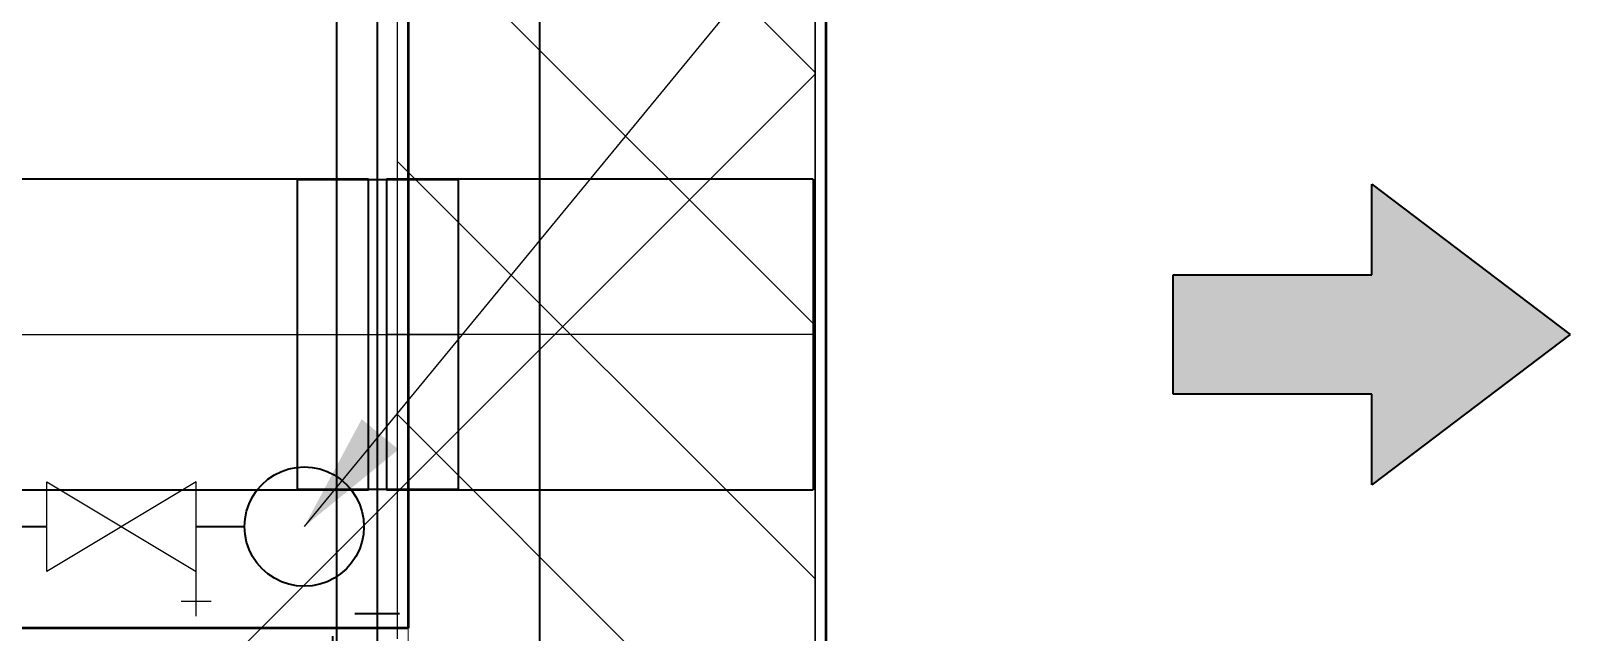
# Model space of a CAD drawing. Extents: x 0 to 756, y -25 to 420.
# Drawn here: x 381.14 to 406.93, y 302.13 to 312.2 of the extents above; entities that cross this region are included whole.
import ezdxf
from ezdxf.lldxf.tags import DXFTag

# ---------------------------------------------------------------- set-up
doc = ezdxf.new("R2010")
doc.units = 0
doc.layers.get('0').update_dxf_attribs({"lineweight": 25})
doc.layers.get('DEFPOINTS').update_dxf_attribs({"lineweight": 25})
for name, color, linetype, lineweight in [('A_Aussenwand', 7, 'Continuous', 25), ('Allgemein01', 7, 'Continuous', 13), ('L_Text', 7, 'Continuous', 25), ('Wand Holz nicht tragend', 7, 'Continuous', 13), ('Wand Holz tragend', 7, 'Continuous', 13)]:
    doc.layers.add(name, color=color, linetype=linetype, lineweight=lineweight)
for name, color, linetype, lineweight, true_color in [('A_Geschossdecke', 7, 'Continuous', 25, 0x008080), ('L_Fortluft', 7, 'Continuous', 35, 0x993300), ('Raum', 250, 'Continuous', 13, 0x333333), ('S_Armaturen', 7, 'Continuous', 25, 0x004c00), ('S_Kaltwasser', 3, 'Continuous', 35, 0x00ff00), ('S_Schmutzwasser', 7, 'Continuous', 35, 0x808040), ('S_Warmwasser', 1, 'fein_strichliert', 35, 0xff0000)]:
    doc.layers.add(name, color=color, linetype=linetype, lineweight=lineweight, true_color=true_color)
tags = doc.linetypes.add('fein_strichliert', pattern=[4, 1, -2, 1]).pattern_tags.tags
tags[8:9] = [DXFTag(74, 4), DXFTag(75, 0), DXFTag(340, '0'), DXFTag(46, 0.0), DXFTag(50, 0.0), DXFTag(44, 0.0), DXFTag(45, 0.0)]
tags[6:7] = [DXFTag(74, 4), DXFTag(75, 0), DXFTag(340, '0'), DXFTag(46, 0.0), DXFTag(50, 0.0), DXFTag(44, 0.0), DXFTag(45, 0.0)]
tags[4:5] = [DXFTag(74, 4), DXFTag(75, 0), DXFTag(340, '0'), DXFTag(46, 0.0), DXFTag(50, 0.0), DXFTag(44, 0.0), DXFTag(45, 0.0)]
tags = doc.linetypes.add('STRICHPUNKT2', pattern=[12.7, 6.35, -3.175, 0, -3.175]).pattern_tags.tags
tags[10:11] = [DXFTag(74, 4), DXFTag(75, 0), DXFTag(340, '0'), DXFTag(46, 0.0), DXFTag(50, 0.0), DXFTag(44, 0.0), DXFTag(45, 0.0)]
tags[8:9] = [DXFTag(74, 4), DXFTag(75, 0), DXFTag(340, '0'), DXFTag(46, 0.0), DXFTag(50, 0.0), DXFTag(44, 0.0), DXFTag(45, 0.0)]
tags[6:7] = [DXFTag(74, 4), DXFTag(75, 0), DXFTag(340, '0'), DXFTag(46, 0.0), DXFTag(50, 0.0), DXFTag(44, 0.0), DXFTag(45, 0.0)]
tags[4:5] = [DXFTag(74, 4), DXFTag(75, 0), DXFTag(340, '0'), DXFTag(46, 0.0), DXFTag(50, 0.0), DXFTag(44, 0.0), DXFTag(45, 0.0)]

# ---------------------------------------------------------------- blocks, each defined once
blk = doc.blocks.new('Referenz-A01I5XF3IE')
at = {"layer": 'Allgemein01', "color": 0}
blk.add_line((387.461, 38.48), (387.461, 384.768), dxfattribs=at)
at = {"layer": 'DEFPOINTS', "color": 0, "linetype": 'Continuous', "lineweight": -2, "ltscale": 0.25}
blk.add_line((387.461, 302.194), (387.461, 302.194), dxfattribs=at)
blk.add_line((387.461, 302.194), (387.461, 302.194), dxfattribs=at)
at = {"layer": 'Raum', "color": 0, "lineweight": -2}
for p, q in [((387.461, 302.194), (387.461, 384.768)), ((296.401, 302.194), (387.461, 302.194))]:
    blk.add_line(p, q, dxfattribs=at)
at = {"layer": 'Wand Holz nicht tragend', "color": 0, "lineweight": 50}
blk.add_line((387.461, 302.194), (296.401, 302.194), dxfattribs=at)
at = {"layer": 'Wand Holz tragend', "color": 0, "lineweight": 50}
for p, q in [((394.466, 258.196), (394.466, 391.773)), ((387.461, 384.768), (387.461, 302.194))]:
    blk.add_line(p, q, dxfattribs=at)
blk = doc.blocks.new('Wand-A01I5XFHIE', base_point=(387.279, 31.476))
at = {"color": 0, "linetype": 'ByBlock', "lineweight": -2, "ltscale": 0.25}
for p, q in [((394.279, 391.533), (394.279, 260.849)), ((387.279, 384.533), (387.279, 302.013))]:
    blk.add_line(p, q, dxfattribs=at)
at = {"color": 0, "lineweight": -2}
for p, q in [((387.279, 318.504), (394.279, 311.504)), ((387.279, 314.262), (394.279, 307.262)), ((387.279, 310.019), (394.279, 303.019)), ((387.279, 305.776), (394.279, 298.776))]:
    blk.add_line(p, q, dxfattribs=at)
blk = doc.blocks.new('Blockreferenz-A01I5XJNIE', base_point=(400.279, 304.594))
at = {"color": 0, "linetype": 'ByBlock', "lineweight": -2, "ltscale": 0.35}
for p, q in [((403.604, 308.113), (403.604, 309.632)), ((403.604, 309.632), (406.929, 307.113)), ((400.279, 306.113), (400.279, 308.113)), ((400.279, 308.113), (403.604, 308.113)), ((406.929, 307.113), (403.604, 304.594)), ((403.604, 306.113), (400.279, 306.113)), ((403.604, 304.594), (403.604, 306.113))]:
    blk.add_line(p, q, dxfattribs=at)
for points in [[(403.604, 308.113), (405.609, 308.113), (403.604, 309.632)], [(400.279, 307.113), (406.929, 307.113), (400.279, 308.113)], [(406.929, 307.113), (400.279, 308.113), (405.609, 308.113)], [(400.279, 306.113), (405.609, 306.113), (400.279, 307.113)], [(405.609, 306.113), (400.279, 307.113), (406.929, 307.113)], [(403.604, 304.594), (405.609, 306.113), (403.604, 306.113)]]:
    blk.add_solid(points, dxfattribs=at)
blk = doc.blocks.new('Wickelfalzrohr-A01I5XK5IE', base_point=(387.099, 304.513))
at = {"color": 0, "linetype": 'ByBlock', "lineweight": -2, "ltscale": 0.35}
for p, q in [((394.247, 309.713), (387.099, 309.713)), ((387.099, 309.713), (387.099, 308.19)), ((394.247, 309.713), (394.247, 308.19)), ((387.099, 308.19), (387.099, 306.036)), ((394.247, 308.19), (394.247, 306.036)), ((387.099, 306.036), (387.099, 304.513)), ((394.247, 306.036), (394.247, 304.513)), ((387.099, 304.513), (394.247, 304.513))]:
    blk.add_line(p, q, dxfattribs=at)
at = {"color": 0, "linetype": 'STRICHPUNKT2', "lineweight": 25, "ltscale": 0.25}
blk.add_line((394.247, 307.113), (387.099, 307.113), dxfattribs=at)
blk = doc.blocks.new('Steckverbinder-A01I5XKBIE', base_point=(385.599, 304.513))
at = {"color": 0, "linetype": 'ByBlock', "lineweight": -2, "ltscale": 0.35}
for p, q in [((388.299, 309.703), (385.599, 309.703)), ((385.599, 309.703), (385.599, 308.186)), ((386.949, 309.624), (386.949, 309.713)), ((386.949, 309.365), (386.949, 309.624)), ((388.299, 309.703), (388.299, 308.186)), ((386.949, 308.951), (386.949, 309.365)), ((386.949, 308.413), (386.949, 308.951)), ((386.949, 307.786), (386.949, 308.413)), ((385.599, 308.186), (385.599, 306.04)), ((388.299, 308.186), (388.299, 306.04)), ((386.949, 307.113), (386.949, 307.786)), ((386.949, 306.44), (386.949, 307.113)), ((386.949, 305.813), (386.949, 306.44)), ((385.599, 306.04), (385.599, 304.523)), ((388.299, 306.04), (388.299, 304.523)), ((386.949, 305.274), (386.949, 305.813)), ((386.949, 304.861), (386.949, 305.274)), ((386.949, 304.602), (386.949, 304.861)), ((386.949, 304.513), (386.949, 304.602)), ((385.599, 304.523), (388.299, 304.523))]:
    blk.add_line(p, q, dxfattribs=at)
at = {"color": 0, "linetype": 'STRICHPUNKT2', "lineweight": 25, "ltscale": 0.25}
blk.add_line((385.599, 307.113), (388.299, 307.113), dxfattribs=at)
blk = doc.blocks.new('Wickelfalzrohr-A01I5XKPIE', base_point=(379.799, 304.513))
at = {"color": 0, "linetype": 'ByBlock', "lineweight": -2, "ltscale": 0.35}
for p, q in [((386.799, 309.713), (379.799, 309.713)), ((379.799, 308.19), (379.799, 309.713)), ((386.799, 308.19), (386.799, 309.713)), ((379.799, 306.036), (379.799, 308.19)), ((386.799, 306.036), (386.799, 308.19)), ((379.799, 304.513), (379.799, 306.036)), ((386.799, 304.513), (386.799, 306.036)), ((379.799, 304.513), (386.799, 304.513))]:
    blk.add_line(p, q, dxfattribs=at)
at = {"color": 0, "linetype": 'STRICHPUNKT2', "lineweight": 25, "ltscale": 0.25}
blk.add_line((379.799, 307.113), (386.799, 307.113), dxfattribs=at)
blk = doc.blocks.new('Abwasserleitung-A01I5XO5IE', base_point=(385.848, 297.23))
at = {"color": 0, "linetype": 'ByBlock', "lineweight": -2, "ltscale": 0.35}
for p, q in [((388.479, 318.402), (387.179, 318.402)), ((389.668, 317.213), (388.479, 318.402)), ((389.668, 297.23), (389.668, 317.213)), ((385.848, 297.23), (389.668, 297.23))]:
    blk.add_line(p, q, dxfattribs=at)
blk = doc.blocks.new('Geschossdecke-A01I5XOBIE', base_point=(114.279, 232.145))
at = {"color": 0, "linetype": 'ByBlock', "lineweight": -2, "ltscale": 0.25}
blk.add_line((394.279, 232.145), (394.279, 391.533), dxfattribs=at)
at = {"color": 0, "lineweight": -2}
blk.add_line((314.949, 232.145), (394.279, 311.476), dxfattribs=at)
blk = doc.blocks.new('Verbundrohr (Stange)-A01I5XPJIE', base_point=(359.23, 303.896))
at = {"color": 0, "linetype": 'ByBlock', "lineweight": -2, "ltscale": 0.35}
for p, q in [((359.23, 303.896), (360.157, 303.896)), ((362.657, 303.896), (363.922, 303.896)), ((366.422, 303.896), (367.549, 303.896)), ((370.549, 303.896), (371.57, 303.896)), ((374.07, 303.896), (375.043, 303.896)), ((380.194, 303.896), (381.409, 303.896)), ((383.909, 303.896), (384.72, 303.896))]:
    blk.add_line(p, q, dxfattribs=at)
blk = doc.blocks.new('Figur 073 00_ Absperrventil o.E Pressanschluß_ Mapress_ Niro-A01I5XPLIE', base_point=(381.409, 302.396))
at = {"color": 0, "lineweight": -2}
for p, q in [((381.409, 304.646), (383.909, 303.146)), ((383.909, 304.646), (381.409, 303.146)), ((381.409, 303.146), (381.409, 304.646)), ((383.909, 303.146), (383.909, 304.646)), ((383.909, 302.396), (383.909, 303.146)), ((383.659, 302.646), (384.159, 302.646))]:
    blk.add_line(p, q, dxfattribs=at)
blk = doc.blocks.new('Stadtwasser-A01I5XPXIE', base_point=(384.72, 302.896))
at = {"color": 0, "lineweight": -2}
for p, q in [((385.338, 304.82), (385.461, 304.862)), ((385.461, 304.862), (385.59, 304.887)), ((385.59, 304.887), (385.72, 304.896)), ((385.72, 304.896), (385.851, 304.887)), ((385.851, 304.887), (385.979, 304.862)), ((385.979, 304.862), (386.103, 304.82)), ((384.927, 304.505), (385.013, 304.603)), ((385.013, 304.603), (385.112, 304.689)), ((385.112, 304.689), (385.22, 304.762)), ((385.22, 304.762), (385.338, 304.82)), ((386.103, 304.82), (386.22, 304.762)), ((386.22, 304.762), (386.329, 304.689)), ((386.329, 304.689), (386.427, 304.603)), ((386.427, 304.603), (386.514, 304.505)), ((384.796, 304.279), (384.854, 304.396)), ((384.854, 304.396), (384.927, 304.505)), ((386.514, 304.505), (386.586, 304.396)), ((386.586, 304.396), (386.644, 304.279)), ((384.729, 304.026), (384.754, 304.155)), ((384.754, 304.155), (384.796, 304.279)), ((386.644, 304.279), (386.686, 304.155)), ((386.686, 304.155), (386.712, 304.026)), ((384.72, 303.896), (384.729, 304.026)), ((384.729, 303.765), (384.72, 303.896)), ((386.712, 304.026), (386.72, 303.896)), ((386.72, 303.896), (386.712, 303.765)), ((384.754, 303.637), (384.729, 303.765)), ((384.796, 303.513), (384.754, 303.637)), ((386.686, 303.637), (386.644, 303.513)), ((386.712, 303.765), (386.686, 303.637)), ((384.854, 303.396), (384.796, 303.513)), ((384.927, 303.287), (384.854, 303.396)), ((386.586, 303.396), (386.514, 303.287)), ((386.644, 303.513), (386.586, 303.396)), ((385.013, 303.189), (384.927, 303.287)), ((385.112, 303.102), (385.013, 303.189)), ((385.22, 303.03), (385.112, 303.102)), ((386.329, 303.102), (386.22, 303.03)), ((386.427, 303.189), (386.329, 303.102)), ((386.514, 303.287), (386.427, 303.189)), ((385.338, 302.972), (385.22, 303.03)), ((385.461, 302.93), (385.338, 302.972)), ((385.59, 302.904), (385.461, 302.93)), ((385.72, 302.896), (385.59, 302.904)), ((385.851, 302.904), (385.72, 302.896)), ((385.979, 302.93), (385.851, 302.904)), ((386.103, 302.972), (385.979, 302.93)), ((386.22, 303.03), (386.103, 302.972))]:
    blk.add_line(p, q, dxfattribs=at)
blk = doc.blocks.new('Bauteilbeschriftung-A01I5XPZIE', base_point=(385.72, 303.896))
at = {"color": 0, "linetype": 'ByBlock', "lineweight": -2, "ltscale": 0.25}
blk.add_line((401.781, 323.426), (385.72, 303.896), dxfattribs=at)
for points in [[(387.3, 305.187), (386.41, 305.187), (386.682, 305.695)], [(385.72, 303.896), (387.3, 305.187), (386.41, 305.187)]]:
    blk.add_solid(points, dxfattribs=at)
blk = doc.blocks.new('Verbundrohr (Stange)-A01I5XRFIE', base_point=(386.941, 301.684))
at = {"color": 0, "linetype": 'ByBlock', "lineweight": -2, "ltscale": 0.35}
blk.add_line((386.941, 316.332), (386.941, 301.684), dxfattribs=at)
blk = doc.blocks.new('T-Stück-A01I5XRJIE', base_point=(386.191, 300.934))
at = {"color": 0, "lineweight": -2}
for p, q in [((387.316, 302.434), (386.566, 302.434)), ((386.191, 302.059), (386.191, 301.309)), ((386.566, 300.934), (387.316, 300.934))]:
    blk.add_line(p, q, dxfattribs=at)
blk = doc.blocks.new('Verbundrohr (Stange)-A01I5XSHIE', base_point=(386.264, 300.172))
at = {"color": 0, "linetype": 'ByBlock', "lineweight": -2, "ltscale": 0.35}
for p, q in [((386.264, 300.172), (386.264, 319.499)), ((389.971, 300.172), (386.264, 300.172))]:
    blk.add_line(p, q, dxfattribs=at)
blk = doc.blocks.new('Geschossdecke-A01I5XVJIE', base_point=(114.279, 31.476))
at = {"color": 0, "linetype": 'ByBlock', "lineweight": -2, "ltscale": 0.25}
blk.add_line((394.279, 391.533), (394.279, 31.476), dxfattribs=at)
at = {"color": 0, "lineweight": -2}
blk.add_line((114.279, 31.476), (394.279, 311.476), dxfattribs=at)

msp = doc.modelspace()

# ---------------------------------------------------------------- block references
at = {"color": 8, "lineweight": 25, "ltscale": 0.25, "true_color": 0x808080}
msp.add_blockref('Referenz-A01I5XF3IE', (0, 0), dxfattribs=at)
at = {"layer": 'A_Aussenwand', "ltscale": 0.25}
msp.add_blockref('Wand-A01I5XFHIE', (387.279, 31.476), dxfattribs=at)
at = {"layer": 'A_Geschossdecke', "ltscale": 0.25}
for name, p in [('Geschossdecke-A01I5XOBIE', (114.279, 232.145)), ('Geschossdecke-A01I5XVJIE', (114.279, 31.476))]:
    msp.add_blockref(name, p, dxfattribs=at)
at = {"layer": 'L_Fortluft', "ltscale": 0.35}
for name, p in [('Wickelfalzrohr-A01I5XKPIE', (379.799, 304.513)), ('Steckverbinder-A01I5XKBIE', (385.599, 304.513)), ('Wickelfalzrohr-A01I5XK5IE', (387.099, 304.513)), ('Blockreferenz-A01I5XJNIE', (400.279, 304.594))]:
    msp.add_blockref(name, p, dxfattribs=at)
at = {"layer": 'L_Text', "color": 7, "ltscale": 0.25}
msp.add_blockref('Bauteilbeschriftung-A01I5XPZIE', (385.72, 303.896), dxfattribs=at)
at = {"layer": 'S_Armaturen', "ltscale": 0.25}
msp.add_blockref('Figur 073 00_ Absperrventil o.E Pressanschluß_ Mapress_ Niro-A01I5XPLIE', (381.409, 302.396), dxfattribs=at)
at = {"layer": 'S_Kaltwasser', "ltscale": 0.35}
for name, p in [('Verbundrohr (Stange)-A01I5XRFIE', (386.941, 301.684)), ('Stadtwasser-A01I5XPXIE', (384.72, 302.896)), ('Verbundrohr (Stange)-A01I5XPJIE', (359.23, 303.896)), ('T-Stück-A01I5XRJIE', (386.191, 300.934))]:
    msp.add_blockref(name, p, dxfattribs=at)
at = {"layer": 'S_Schmutzwasser', "ltscale": 0.35}
msp.add_blockref('Abwasserleitung-A01I5XO5IE', (385.848, 297.23), dxfattribs=at)
at = {"layer": 'S_Warmwasser', "ltscale": 0.35}
msp.add_blockref('Verbundrohr (Stange)-A01I5XSHIE', (386.264, 300.172), dxfattribs=at)

doc.saveas('drawing.dxf')
